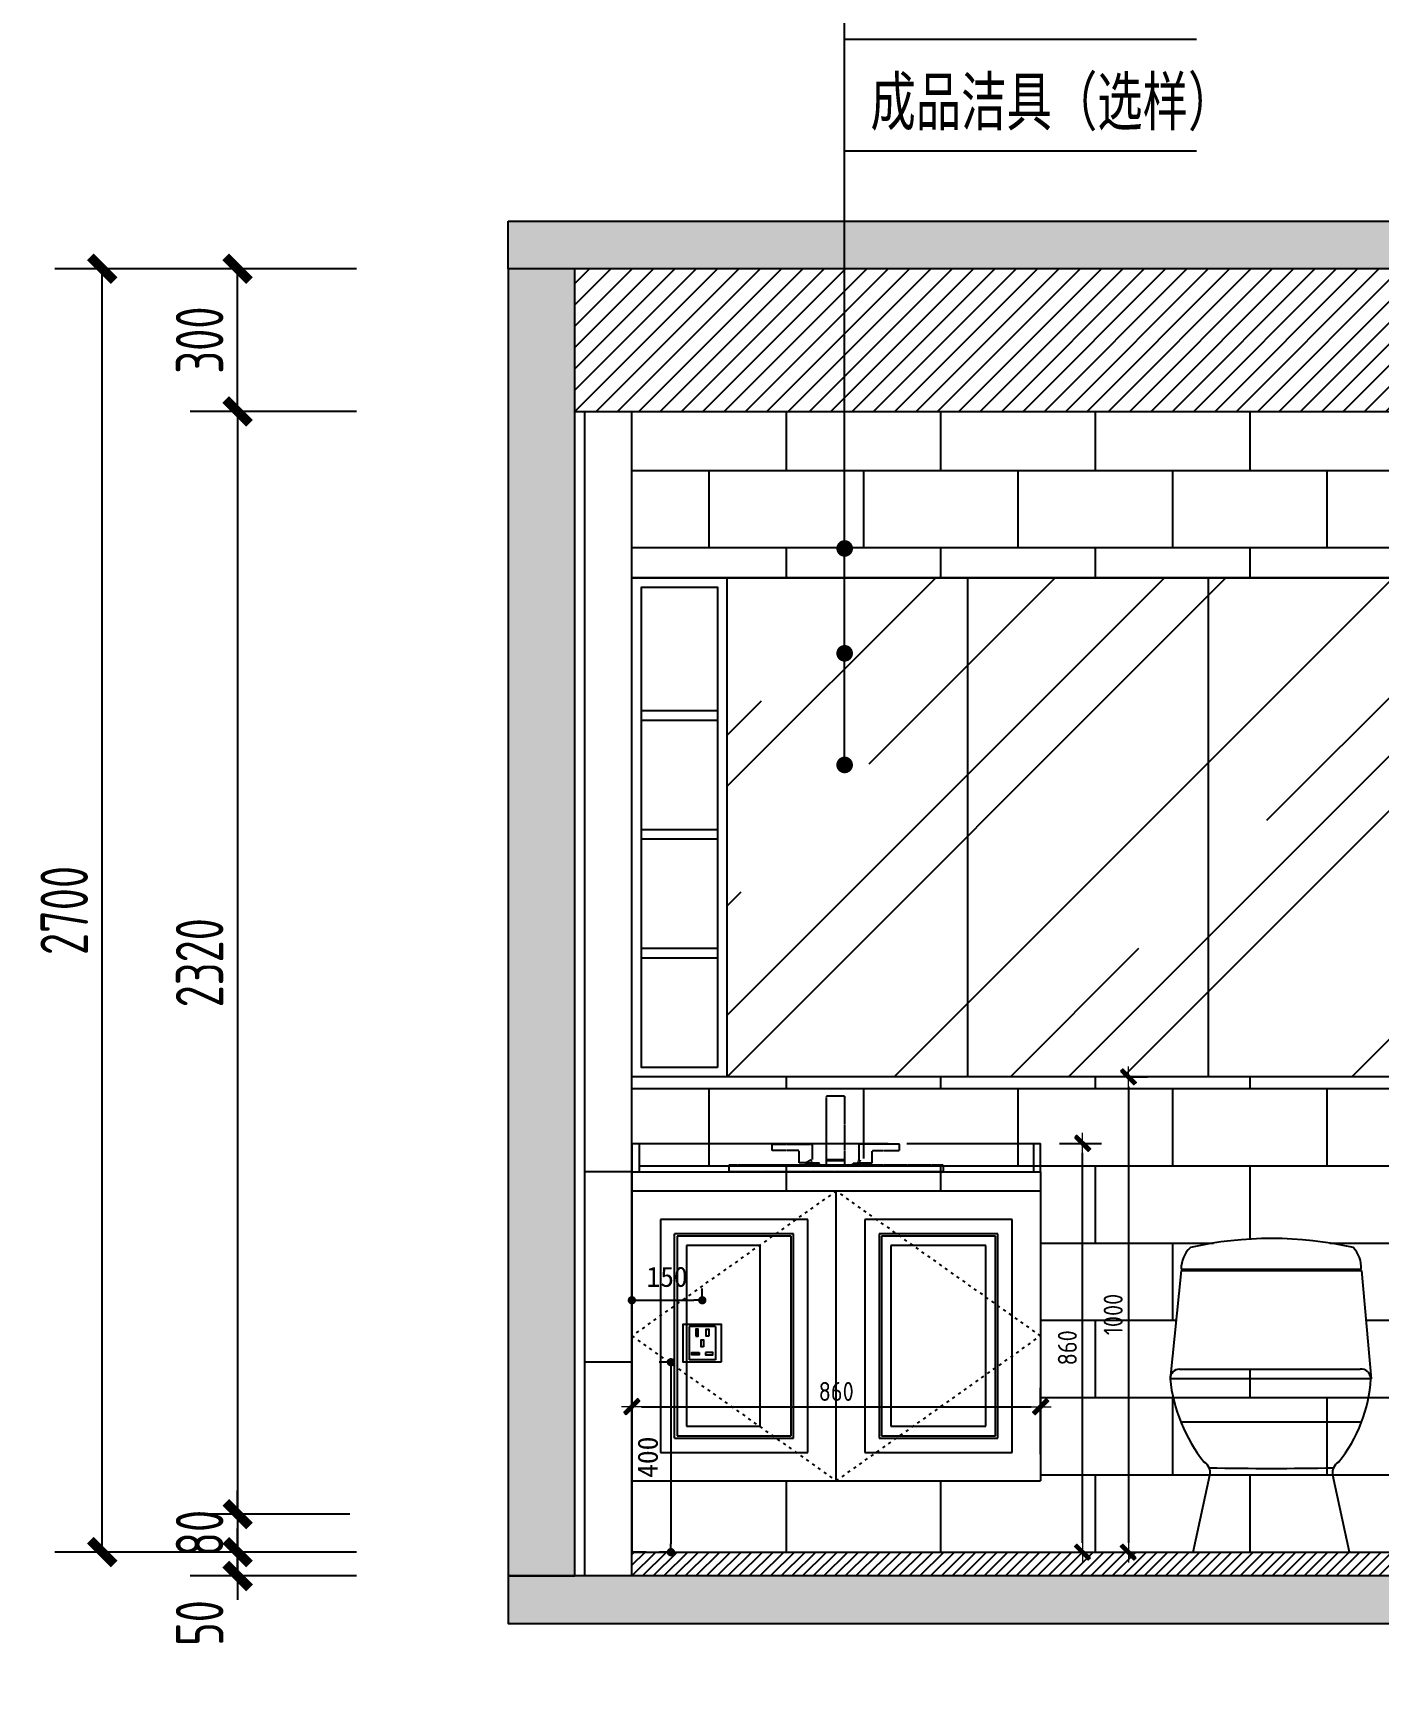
# Model space of a CAD drawing. Header units: millimetres. Extents: x 104198 to 1296755, y -81101 to 81453.
# Drawn here: x 690227 to 693059, y -26754 to -23279 of the extents above; entities that cross this region are included whole.
import ezdxf

# ---------------------------------------------------------------- set-up
doc = ezdxf.new("R2010")
doc.units = ezdxf.units.MM
doc.header["$PDMODE"] = 3
doc.linetypes.add('ACAD_ISO03W100', pattern=[30, 12, -18])
doc.linetypes.add('Ax-B-comp-L2qt-$0$Ax-B-comp-L6-$0$Ax-B-comp-B1-$0$TRAZOS', pattern=[0.75, 0.5, -0.25])
doc.layers.get('Defpoints').update_dxf_attribs({"color": 250})
doc.layers.add('01-PL-墙体柱子', color=7, linetype='Continuous', lineweight=35)
for name, color, linetype in [('0家具', 51, 'Continuous'), ('1-墙线', 7, 'Continuous'), ('13-立面图', 1, 'Continuous'), ('7-顶面布置图', 1, 'Continuous'), ('D■02 地材填充', 250, 'Continuous'), ('UTIL', 2, 'Continuous')]:
    doc.layers.add(name, color=color, linetype=linetype)
doc.styles.add('CCD_DIM', font='ARCHS.SHX')
doc.styles.add('ROMANS', font='MingLiU.ttf')
doc.styles.add('尺寸标注', font='ARCHS.SHX', dxfattribs={"width": 0.8})
doc.styles.add('黑体', font='simhei.ttf', dxfattribs={"width": 0.7})
doc.dimstyles.new('DIM-25', dxfattribs={"dimscale": 25, "dimtxt": 1.7, "dimasz": 0.7, "dimexe": 1, "dimexo": 2, "dimgap": 1, "dimtad": 1, "dimdec": 0, "dimrnd": 5, "dimzin": 1, "dimdsep": 46, "dimtxsty": 'ROMANS', "dimblk1": 'DOT', "dimblk2": 'DOT', "dimsah": 1, "dimcen": 0, "dimdle": 2, "dimclrd": 8, "dimclre": 8, "dimclrt": 2, "dimadec": 0, "dimazin": 0, "dimtfac": 1, "dimtdec": 0, "dimtix": 1, "dimtmove": 2, "dimatfit": 3, "dimldrblk": 'DOT', "dimfxl": 1, "dimtvp": 0.145833, "dimtolj": 1, "dimtzin": 12, "dimlwd": -1, "dimlwe": -1, "dimarcsym": 0})
doc.dimstyles.get("Standard").update_dxf_attribs({"dimtxt": 0.18, "dimasz": 0.18, "dimexe": 0.18, "dimexo": 0.0625, "dimgap": 0.09, "dimtad": 0, "dimtih": 1, "dimtoh": 1, "dimdec": 4, "dimzin": 0, "dimdsep": 46, "dimtxsty": 'Standard', "dimcen": 0.09, "dimadec": 0, "dimazin": 0, "dimtfac": 1, "dimtdec": 4, "dimtofl": 0, "dimtmove": 0, "dimatfit": 3, "dimfxl": 1, "dimtolj": 1, "dimtzin": 0, "dimarcsym": 0})
doc.dimstyles.new('海龍1：50', dxfattribs={"dimscale": 50, "dimtxt": 2, "dimasz": 1, "dimexe": 2, "dimexo": 2, "dimgap": 0.6, "dimtad": 1, "dimdec": 0, "dimrnd": 5, "dimdsep": 46, "dimtxsty": 'CCD_DIM', "dimblk": 'WS-cj', "dimcen": 1, "dimclrd": 44, "dimclre": 44, "dimclrt": 2, "dimadec": 0, "dimazin": 2, "dimtfac": 1, "dimtdec": 4, "dimtix": 1, "dimtmove": 2, "dimatfit": 3, "dimldrblk": 'CCD_Leader_Arrow', "dimfxl": 5, "dimfxlon": 1, "dimtolj": 1, "dimarcsym": 0})
doc.dimstyles.new('立面标注', dxfattribs={"dimtxt": 100, "dimasz": 35, "dimexe": 20, "dimexo": 100, "dimtad": 1, "dimdec": 0, "dimtxsty": '黑体', "dimblk": 'ARCHTICK', "dimcen": 80, "dimdle": 20, "dimclrd": 251, "dimclre": 251, "dimclrt": 256, "dimadec": 0, "dimazin": 0, "dimtfac": 1, "dimtdec": 0, "dimtix": 1, "dimtmove": 2, "dimatfit": 3, "dimldrblk": 'DOT', "dimfxl": 200, "dimfxlon": 1, "dimarcsym": 0})

# ---------------------------------------------------------------- blocks, each defined once
blk = doc.blocks.new('_ArchTick')
at = {"color": 2, "linetype": 'ByBlock', "const_width": 0.4}
blk.add_lwpolyline([(-0.5, -0.5), (0.5, 0.5)], dxfattribs=at)
blk = doc.blocks.new('*D648')
at = {"color": 44, "lineweight": -2, "transparency": 16777216}
for p, q in [((691367.1, -26915), (691367.1, -27265)), ((693207.1, -26915), (693207.1, -27265)), ((691367.1, -27165), (693207.1, -27165))]:
    blk.add_line(p, q, dxfattribs=at)
at = {"layer": 'Defpoints', "color": 0, "transparency": 16777216}
for p in [(691367.1, -26524.8), (693207.1, -26524.8), (693207.1, -27165)]:
    blk.add_point(p, dxfattribs=at)
at = {"color": 44, "lineweight": -2, "transparency": 16777216, "xscale": 50, "yscale": 50, "zscale": 50, "rotation": 180}
blk.add_blockref('_ArchTick', (691367.1, -27165), dxfattribs=at)
at = {"color": 44, "lineweight": -2, "transparency": 16777216, "xscale": 50, "yscale": 50, "zscale": 50}
blk.add_blockref('_ArchTick', (693207.1, -27165), dxfattribs=at)
at = {"color": 2, "transparency": 16777216, "insert": (692287.1, -27085), "char_height": 100, "attachment_point": 5, "style": '尺寸标注'}
blk.add_mtext('\\A1;1840', dxfattribs=at)
blk = doc.blocks.new('CCD_Leader_Arrow')
at = {"color": 50, "linetype": 'ByBlock'}
blk.add_line((0, 0), (-1, 0), dxfattribs=at)
for points in [[(-0.859, 0.668), (-0.597, 0.852), (-0.24, 0), (0, 0)], [(-0.859, -0.668), (-0.597, -0.852), (-0.24, 0), (0, 0)]]:
    blk.add_solid(points, dxfattribs=at)
blk = doc.blocks.new('WS-cj')
blk.add_hatch(color=2).paths.add_polyline_path([(0.588, 0.818), (-0.818, -0.588), (-0.588, -0.818), (0.818, 0.588)])
at = {"color": 2, "linetype": 'ByBlock', "lineweight": 0}
for p, q in [((-1.1, 0), (0, 0)), ((0, 0), (1.1, 0))]:
    blk.add_line(p, q, dxfattribs=at)
at = {"color": 2}
blk.add_lwpolyline([(0.588, 0.818), (-0.818, -0.588), (-0.588, -0.818), (0.818, 0.588)], close=True, dxfattribs=at)
blk = doc.blocks.new('*D650')
at = {"color": 44, "lineweight": -2, "transparency": 16777216}
for p, q in [((690657.6, -26394.8), (690657.6, -26344.8)), ((690868.2, -26394.8), (690557.6, -26394.8)), ((690657.6, -26394.8), (690657.6, -26474.8)), ((690846.3, -26474.8), (690557.6, -26474.8)), ((690657.6, -26474.8), (690657.6, -26524.8))]:
    blk.add_line(p, q, dxfattribs=at)
at = {"layer": 'Defpoints', "color": 0, "transparency": 16777216}
for p in [(690968.2, -26394.8), (690657.6, -26474.8), (690946.3, -26474.8)]:
    blk.add_point(p, dxfattribs=at)
at = {"color": 44, "lineweight": -2, "transparency": 16777216, "xscale": 50, "yscale": 50, "zscale": 50}
for p, rotation in [((690657.6, -26394.8), 270), ((690657.6, -26474.8), 90)]:
    blk.add_blockref('_ArchTick', p, dxfattribs=dict(at, rotation=rotation))
at = {"color": 2, "transparency": 16777216, "insert": (690577.6, -26434.8), "char_height": 100, "attachment_point": 5, "rotation": 90, "style": '尺寸标注'}
blk.add_mtext('\\A1;80', dxfattribs=at)
blk = doc.blocks.new('*D651')
at = {"color": 44, "lineweight": -2, "transparency": 16777216}
for p, q in [((690622.7, -23774.8), (690272.7, -23774.8)), ((690372.7, -26474.8), (690372.7, -23774.8)), ((690622.7, -26474.8), (690272.7, -26474.8))]:
    blk.add_line(p, q, dxfattribs=at)
at = {"layer": 'Defpoints', "color": 0, "transparency": 16777216}
for p in [(690372.7, -23774.8), (691367.1, -23774.8), (690857.6, -26474.8)]:
    blk.add_point(p, dxfattribs=at)
at = {"color": 44, "lineweight": -2, "transparency": 16777216, "xscale": 50, "yscale": 50, "zscale": 50}
for p, rotation in [((690372.7, -23774.8), 90), ((690372.7, -26474.8), 270)]:
    blk.add_blockref('_ArchTick', p, dxfattribs=dict(at, rotation=rotation))
at = {"color": 2, "transparency": 16777216, "insert": (690292.7, -25124.8), "char_height": 100, "attachment_point": 5, "rotation": 90, "style": '尺寸标注'}
blk.add_mtext('\\A1;2700', dxfattribs=at)
blk = doc.blocks.new('*D652')
at = {"color": 44, "lineweight": -2, "transparency": 16777216}
for p, q in [((690907.6, -24074.8), (690557.6, -24074.8)), ((690657.6, -24074.8), (690657.6, -26394.8)), ((690893.9, -26394.8), (690557.6, -26394.8))]:
    blk.add_line(p, q, dxfattribs=at)
at = {"layer": 'Defpoints', "color": 0, "transparency": 16777216}
for p in [(691367.1, -24074.8), (690657.6, -26394.8), (690993.9, -26394.8)]:
    blk.add_point(p, dxfattribs=at)
at = {"color": 44, "lineweight": -2, "transparency": 16777216, "xscale": 50, "yscale": 50, "zscale": 50}
for p, rotation in [((690657.6, -24074.8), 90), ((690657.6, -26394.8), 270)]:
    blk.add_blockref('_ArchTick', p, dxfattribs=dict(at, rotation=rotation))
at = {"color": 2, "transparency": 16777216, "insert": (690577.6, -25234.8), "char_height": 100, "attachment_point": 5, "rotation": 90, "style": '尺寸标注'}
blk.add_mtext('\\A1;2320', dxfattribs=at)
blk = doc.blocks.new('*D653')
at = {"color": 44, "lineweight": -2, "transparency": 16777216}
for p, q in [((690907.6, -23774.8), (690557.6, -23774.8)), ((690657.6, -24074.8), (690657.6, -23774.8)), ((690907.6, -24074.8), (690557.6, -24074.8))]:
    blk.add_line(p, q, dxfattribs=at)
at = {"layer": 'Defpoints', "color": 0, "transparency": 16777216}
for p in [(690657.6, -23774.8), (691367.1, -23774.8), (691367.1, -24074.8)]:
    blk.add_point(p, dxfattribs=at)
at = {"color": 44, "lineweight": -2, "transparency": 16777216, "xscale": 50, "yscale": 50, "zscale": 50}
for p, rotation in [((690657.6, -23774.8), 90), ((690657.6, -24074.8), 270)]:
    blk.add_blockref('_ArchTick', p, dxfattribs=dict(at, rotation=rotation))
at = {"color": 2, "transparency": 16777216, "insert": (690577.6, -23924.8), "char_height": 100, "attachment_point": 5, "rotation": 90, "style": '尺寸标注'}
blk.add_mtext('\\A1;300', dxfattribs=at)
blk = doc.blocks.new('*D654')
at = {"color": 44, "lineweight": -2, "transparency": 16777216}
for p, q in [((690657.6, -26474.8), (690657.6, -26424.8)), ((690907.6, -26474.8), (690557.6, -26474.8)), ((690657.6, -26524.8), (690657.6, -26474.8)), ((690907.6, -26524.8), (690557.6, -26524.8)), ((690657.6, -26524.8), (690657.6, -26574.8))]:
    blk.add_line(p, q, dxfattribs=at)
at = {"layer": 'Defpoints', "color": 0, "transparency": 16777216}
for p in [(690657.6, -26474.8), (691367.1, -26474.8), (691367.1, -26524.8)]:
    blk.add_point(p, dxfattribs=at)
at = {"color": 44, "lineweight": -2, "transparency": 16777216, "xscale": 50, "yscale": 50, "zscale": 50}
for p, rotation in [((690657.6, -26474.8), 270), ((690657.6, -26524.8), 90)]:
    blk.add_blockref('_ArchTick', p, dxfattribs=dict(at, rotation=rotation))
at = {"color": 2, "transparency": 16777216, "insert": (690577.6, -26623.8), "char_height": 100, "attachment_point": 5, "rotation": 90, "style": '尺寸标注'}
blk.add_mtext('\\A1;50', dxfattribs=at)
blk = doc.blocks.new('75568ythgf')
at = {"layer": 'UTIL', "color": 1}
for p, q in [((757288.8, -56193.6, 76.7), (757265.1, -56420.9, 76.7)), ((757288.8, -56190.8, 76.7), (757667.6, -56190.8, 76.7)), ((757288.8, -56193.6, 76.7), (757667.6, -56193.6, 76.7)), ((757667.6, -56193.6, 76.7), (757688.1, -56420.9, 76.7)), ((757285.1, -56400.9, 76.7), (757664.9, -56400.9, 76.7)), ((757687.5, -56420.9, 76.7), (757265.1, -56420.9, 76.7)), ((757667.9, -56512.2, 76.7), (757287.7, -56512.2, 76.7)), ((757313.7, -56785.9, 76.7), (757349.1, -56623.7, 76.7)), ((757642.7, -56785.9, 76.7), (757607.3, -56623.7, 76.7)), ((757313.7, -56785.9, 76.7), (757642.7, -56785.9, 76.7))]:
    blk.add_line(p, q, dxfattribs=at)
for centre, radius, start, end in [((757346.8, -56188, 76.7), 58.1, 132.1815, 182.7727), ((757479, -56906.9, 76.7), 781, 77.2968, 102.6646), ((757603.9, -56188.3, 76.7), 63.7, 357.811, 42.7801), ((757285.1, -56420.9, 76.7), 20, 90, 180), ((757667.5, -56420.8, 76.7), 20, 0, 97.6619), ((757601.3, -56386.1, 76.7), 338, 185.9143, 218.5029), ((757378.9, -56402.4, 76.7), 309.2, 321.124, 356.5704), ((757324.7, -56618.4, 76.7), 25, 347.6946, 60.9334), ((757478.2, -51236.9, 76.7), 5372.8, 268.6055, 271.3945), ((757631.7, -56618.4, 76.7), 25, 119.0666, 192.3054)]:
    blk.add_arc(centre, radius, start, end, dxfattribs=at)
blk = doc.blocks.new('FDGFDHFGH')
at = {"color": 2, "linetype": 'Ax-B-comp-L2qt-$0$Ax-B-comp-L6-$0$Ax-B-comp-B1-$0$TRAZOS', "ltscale": 0.09, "elevation": 0}
for points in [[(134529.8, -118305.2), (134529.8, -118176), (134529.8, -118161), (134490.6, -118161), (134490.6, -118176), (134490.6, -118305.2)], [(134529.8, -118295), (134490.6, -118295)], [(134529.8, -118296.6), (134490.6, -118296.6)]]:
    blk.add_lwpolyline(points, dxfattribs=at)
for points in [[(134376.8, -118262), (134461.2, -118262), (134461.2, -118293.6), (134447.5, -118301.2), (134433.7, -118301.2), (134433.7, -118275), (134376.8, -118275)], [(134644.3, -118262), (134559.2, -118262), (134559.2, -118293.6), (134556.3, -118301.2), (134587.3, -118301.2), (134587.3, -118275), (134644.3, -118275)]]:
    blk.add_lwpolyline(points, close=True, dxfattribs=at)
for points in [[(134460.8, -118301.5, 0.167142), (134458.2, -118295.2)], [(134562.2, -118295.2, 0.167142), (134559.6, -118301.5)]]:
    blk.add_lwpolyline(points, format="xyb", dxfattribs=at)
at = {"color": 2, "linetype": 'Ax-B-comp-L2qt-$0$Ax-B-comp-L6-$0$Ax-B-comp-B1-$0$TRAZOS', "ltscale": 0.09}
for points in [[(134736.7, -118320.3), (134286.5, -118320.3), (134286.5, -118305.3), (134736.7, -118305.3)], [(134446.6, -118301.6), (134446.6, -118305.3), (134476.6, -118305.3), (134476.6, -118301.6)], [(134576.5, -118301.6), (134576.5, -118305.3), (134546.6, -118305.3), (134546.6, -118301.6)]]:
    blk.add_lwpolyline(points, close=True, dxfattribs=at)
blk = doc.blocks.new('5C')
at = {"layer": '13-立面图', "color": 8}
for p, q in [((-70, 77.5), (-15, 77.5)), ((-70, 77.5), (-70, 7.5)), ((-15, 77.5), (-15, 7.5)), ((-70, 7.5), (-15, 7.5))]:
    blk.add_line(p, q, dxfattribs=at)
for points in [[(-82.5, 2.5), (-2.5, 2.5), (-2.5, 82.5), (-82.5, 82.5)], [(-82.5, 2.5), (-2.5, 2.5), (-2.5, 82.5), (-82.5, 82.5)], [(-55.9, 57), (-50.9, 57), (-50.9, 72), (-55.9, 72)], [(-29.1, 57), (-34.1, 57), (-34.1, 72), (-29.1, 72)], [(-45, 34.6), (-40, 34.6), (-40, 49.6), (-45, 49.6)], [(-49.3, 23), (-49.3, 18), (-64.3, 18), (-64.3, 23)], [(-35.7, 23), (-35.7, 18), (-20.7, 18), (-20.7, 23)]]:
    blk.add_lwpolyline(points, close=True, dxfattribs=at)
blk = doc.blocks.new('_Dot')
at = {"color": 2, "linetype": 'ByBlock', "lineweight": -2}
blk.add_line((-0.5, 0), (-1, 0), dxfattribs=at)
at = {"color": 2, "linetype": 'ByBlock', "const_width": 0.5}
blk.add_lwpolyline([(-0.25, 0, 1), (0.25, 0, 1)], format="xyb", close=True, dxfattribs=at)
blk = doc.blocks.new('*D693')
at = {"color": 8, "linetype": 'ByBlock', "transparency": 16777216}
for p, q in [((691571.6, -26075.2), (691544.3, -26075.2)), ((691569.3, -26092.7), (691569.3, -26457.3)), ((691571.6, -26474.8), (691544.3, -26474.8))]:
    blk.add_line(p, q, dxfattribs=at)
at = {"layer": 'Defpoints', "color": 0, "linetype": 'ByBlock', "transparency": 16777216}
for p in [(691621.6, -26075.2), (691569.3, -26474.8), (691621.6, -26474.8)]:
    blk.add_point(p, dxfattribs=at)
at = {"color": 8, "linetype": 'ByBlock', "transparency": 16777216, "xscale": 17.5, "yscale": 17.5, "zscale": 17.5}
for p, rotation in [((691569.3, -26075.2), 90), ((691569.3, -26474.8), 270)]:
    blk.add_blockref('_Dot', p, dxfattribs=dict(at, rotation=rotation))
at = {"color": 2, "linetype": 'ByBlock', "transparency": 16777216, "insert": (691520.7, -26275), "char_height": 42.5, "attachment_point": 5, "rotation": 90, "style": 'ROMANS'}
blk.add_mtext('\\A1;400', dxfattribs=at)
blk = doc.blocks.new('*D694')
at = {"color": 8, "linetype": 'ByBlock', "transparency": 16777216}
for p, q in [((691487.1, -25903.1), (691487.1, -25919.8)), ((691635.3, -25945.2), (691635.3, -25919.8)), ((691504.6, -25944.8), (691617.8, -25944.8))]:
    blk.add_line(p, q, dxfattribs=at)
at = {"layer": 'Defpoints', "color": 0, "linetype": 'ByBlock', "transparency": 16777216}
for p in [(691487.1, -25953.1), (691635.3, -25944.8), (691635.3, -25995.2)]:
    blk.add_point(p, dxfattribs=at)
at = {"color": 8, "linetype": 'ByBlock', "transparency": 16777216, "xscale": 17.5, "yscale": 17.5, "zscale": 17.5, "rotation": 180}
blk.add_blockref('_Dot', (691487.1, -25944.8), dxfattribs=at)
at = {"color": 8, "linetype": 'ByBlock', "transparency": 16777216, "xscale": 17.5, "yscale": 17.5, "zscale": 17.5}
blk.add_blockref('_Dot', (691635.3, -25944.8), dxfattribs=at)
at = {"color": 2, "linetype": 'ByBlock', "transparency": 16777216, "insert": (691561.2, -25895.7), "char_height": 42.5, "attachment_point": 5, "style": 'ROMANS'}
blk.add_mtext('\\A1;150', dxfattribs=at)
blk = doc.blocks.new('*D1033')
at = {"color": 44, "lineweight": -2, "transparency": 16777216}
for p, q in [((692387.1, -25614.8), (692475.4, -25614.8)), ((692435.4, -26454.8), (692435.4, -25634.8)), ((692357.1, -26474.8), (692475.4, -26474.8))]:
    blk.add_line(p, q, dxfattribs=at)
at = {"layer": 'Defpoints', "color": 0, "transparency": 16777216}
for p in [(692347.1, -25614.8), (692435.4, -25614.8), (692317.1, -26474.8)]:
    blk.add_point(p, dxfattribs=at)
at = {"color": 44, "lineweight": -2, "transparency": 16777216, "xscale": 20, "yscale": 20, "zscale": 20}
for p, rotation in [((692435.4, -25614.8), 90), ((692435.4, -26474.8), 270)]:
    blk.add_blockref('WS-cj', p, dxfattribs=dict(at, rotation=rotation))
at = {"color": 2, "transparency": 16777216, "insert": (692403.4, -26044.8), "char_height": 40, "attachment_point": 5, "rotation": 90, "style": 'CCD_DIM'}
blk.add_mtext('\\A1;860', dxfattribs=at)
blk = doc.blocks.new('*D1034')
at = {"color": 44, "lineweight": -2, "transparency": 16777216}
for p, q in [((692527.6, -25474.8), (692571.8, -25474.8)), ((692531.8, -25494.8), (692531.8, -26454.8)), ((692531.8, -26474.8), (692571.8, -26474.8))]:
    blk.add_line(p, q, dxfattribs=at)
at = {"layer": 'Defpoints', "color": 0, "transparency": 16777216}
for p in [(692487.6, -25474.8), (692526.2, -26474.8), (692531.8, -26474.8)]:
    blk.add_point(p, dxfattribs=at)
at = {"color": 44, "lineweight": -2, "transparency": 16777216, "xscale": 20, "yscale": 20, "zscale": 20}
for p, rotation in [((692531.8, -25474.8), 90), ((692531.8, -26474.8), 270)]:
    blk.add_blockref('WS-cj', p, dxfattribs=dict(at, rotation=rotation))
at = {"color": 2, "transparency": 16777216, "insert": (692499.8, -25974.8), "char_height": 40, "attachment_point": 5, "rotation": 90, "style": 'CCD_DIM'}
blk.add_mtext('\\A1;1000', dxfattribs=at)
blk = doc.blocks.new('*D1035')
at = {"color": 44, "lineweight": -2, "transparency": 16777216}
for p, q in [((691487.1, -26268.7), (691487.1, -26128.7)), ((692347.1, -26268.7), (692347.1, -26128.7)), ((691507.1, -26168.7), (692327.1, -26168.7))]:
    blk.add_line(p, q, dxfattribs=at)
at = {"layer": 'Defpoints', "color": 0, "transparency": 16777216}
for p in [(692347.1, -26168.7), (692347.1, -26324.8), (691487.1, -26392.8)]:
    blk.add_point(p, dxfattribs=at)
at = {"color": 44, "lineweight": -2, "transparency": 16777216, "xscale": 20, "yscale": 20, "zscale": 20, "rotation": 180}
blk.add_blockref('WS-cj', (691487.1, -26168.7), dxfattribs=at)
at = {"color": 44, "lineweight": -2, "transparency": 16777216, "xscale": 20, "yscale": 20, "zscale": 20}
blk.add_blockref('WS-cj', (692347.1, -26168.7), dxfattribs=at)
at = {"color": 2, "transparency": 16777216, "insert": (691917.1, -26136.7), "char_height": 40, "attachment_point": 5, "style": 'CCD_DIM'}
blk.add_mtext('\\A1;860', dxfattribs=at)

msp = doc.modelspace()

# ---------------------------------------------------------------- hatches: boundary and pattern name
h = msp.add_hatch(color=252)
h.dxf.hatch_style = 1
h.paths.add_polyline_path([(694267.1, -23774.8), (694127.1, -23774.8), (694127.1, -26524.8), (694267.1, -26524.8)])
h.paths.add_polyline_path([(694267.1, -23674.8), (691227.1, -23674.8), (691227.1, -23774.8), (691367.1, -23774.8), (694267.1, -23774.8)])
h.paths.add_polyline_path([(691367.1, -23774.8), (691227.1, -23774.8), (691227.1, -26524.8), (691367.1, -26524.8)])
h.paths.add_polyline_path([(694267.1, -26524.8), (694127.1, -26524.8), (691227.1, -26524.8), (691227.1, -26624.8), (694267.1, -26624.8)])
at = {"ltscale": 100}
h = msp.add_hatch(dxfattribs=at)
h.set_pattern_fill('AR-B816,_O', color=250, scale=0.8)
h.set_pattern_definition([(0, (691487.14, -26474.83), (0, 162.56), []), (90, (691487.14, -26474.83), (-162.56, 162.56), [162.56, -162.56])])
h.paths.add_polyline_path([(694107.1, -24074.8), (691487.1, -24074.8), (691487.1, -24424.8), (693207.1, -24424.8), (693207.1, -24394.8), (693267.1, -24394.8), (693267.1, -26439.8), (693267.1, -26474.8), (694107.1, -26474.8)])
h.paths.add_polyline_path([(693327.1, -24594.8), (693537.1, -24594.8), (693537.1, -25574.8), (693327.1, -25574.8)], flags=16)
h.paths.add_polyline_path([(693825.6, -25332.7, 0.117318), (693834.9, -25325.9), (693825.6, -25325.9)], flags=16)
h.paths.add_polyline_path([(693806.3, -25332.7), (693806.3, -25333.3), (693807.8, -25333.3, -0.016219)], flags=16)
h.paths.add_polyline_path([(693810.9, -25325.3), (693810.9, -25293.9, 0.731357)], flags=16)
h.paths.add_polyline_path([(693820.9, -25309.6, 1), (693810.9, -25309.6, -1)], flags=16)
h.paths.add_polyline_path([(693744.7, -25296.5, 0.119834), (693737.5, -25293.4), (693732.8, -25293.4), (693744.7, -25319.7)], flags=16)
h.paths.add_polyline_path([(693750.3, -25328.5), (693750.3, -25325.9), (693748.5, -25325.9, 0.009127), (693746.8, -25330.1)], flags=16)
h.paths.add_polyline_path([(693739.7, -25344.4), (693761, -25391.8), (693778.6, -25383.8), (693760.9, -25344.4)], flags=16)
h.paths.add_polyline_path([(693807.2, -25508.3), (693807.2, -25508.3, 0.000001), (693807.2, -25508.3), (693807.2, -25508.3), (693807.2, -25508.3), (693807.2, -25508.3)], flags=16)
h.paths.add_polyline_path([(693645.2, -24561.8), (693724.7, -24561.8), (693724.7, -24329.7, -1), (693744.7, -24329.7), (693744.7, -24561.8), (693824.1, -24561.8), (693824.1, -24595.4), (693829.2, -24595.4), (693834.2, -24620.3), (693744.7, -24620.3), (693744.7, -24753.3), (693747.3, -24753.3), (693747.3, -24759.8, -0.638633), (693747.3, -24814.2), (693747.3, -24820.6), (693724.7, -24820.6), (693724.7, -25274.8), (693734.7, -25274.8), (693750.3, -25274.8), (693750.3, -25277.8), (693724.7, -25277.8), (693724.7, -25299.6), (693730.1, -25311.7, -0.999992), (693739.2, -25307.6, 0.999992), (693730.1, -25311.7), (693744.8, -25344.4), (693719, -25344.4), (693719, -25341.4), (693724.7, -25341.4), (693724.7, -25277.8), (693722, -25277.8), (693722, -25274.8), (693724.7, -25274.8), (693724.7, -24820.6), (693722, -24820.6), (693722, -24814.2, -0.638633), (693722, -24759.8), (693722, -24753.3), (693724.7, -24753.3), (693724.7, -24620.3), (693635.1, -24620.3), (693640.1, -24595.4), (693645.2, -24595.4)], flags=16)
h.paths.add_polyline_path([(693722, -24765.4, -1), (693747.3, -24808.5, -1)], flags=0)
edge = h.paths.add_edge_path(flags=16)
edge.add_line((693966.9, -24820.1), (693966.9, -24821.3))
edge.add_ellipse((693966.9, -24799.9), major_axis=(-0.824, 0), ratio=0.241342, start_angle=178.9207, end_angle=181.1117, ccw=False)
edge.add_ellipse((693956.9, -24802.5), major_axis=(-20, 0), ratio=0.777817, start_angle=420, end_angle=480, ccw=False)
edge = h.paths.add_edge_path(flags=0)
edge.add_line((693936.9, -24800.4), (693936.9, -24800.7))
edge.add_ellipse((693951.9, -24797.4), major_axis=(0.824, 0), ratio=0.241342, start_angle=0, end_angle=178.8883)
edge.add_arc((693956.9, -24787.5), 23.8, 212.8965, 213.5775, ccw=False)
edge = h.paths.add_edge_path(flags=16)
edge.add_line((693979.9, -24795.5), (693979.9, -24795.4))
edge.add_ellipse((693971.9, -24797.5), major_axis=(-0.824, 0), ratio=0.241342, start_angle=180.0324, end_angle=360, ccw=False)
edge.add_ellipse((693956.9, -24795.5), major_axis=(-23, 0), ratio=0.768594, start_angle=180, end_angle=359.9998, ccw=False)
edge = h.paths.add_edge_path(flags=16)
edge.add_ellipse((693956.9, -24796.9), major_axis=(-23, 0), ratio=0.768594, start_angle=180, end_angle=359.9999, ccw=False)
edge.add_ellipse((693966.9, -24794.9), major_axis=(-0.824, 0), ratio=0.241342, start_angle=178.9207, end_angle=181.1117, ccw=False)
edge.add_ellipse((693956.9, -24796.9), major_axis=(-23, 0), ratio=0.768594, start_angle=180, end_angle=359.9999, ccw=False)
edge.add_ellipse((693971.9, -24802.4), major_axis=(-0.824, 0), ratio=0.241342, start_angle=181.1117, end_angle=360, ccw=False)
edge.add_ellipse((693966.9, -24810), major_axis=(-0.824, 0), ratio=0.241342, start_angle=360, end_angle=540, ccw=False)
edge.add_ellipse((693956.9, -24799), major_axis=(-23, 0), ratio=0.768594, start_angle=135.9577, end_angle=180, ccw=False)
edge.add_ellipse((693956.9, -24815), major_axis=(-0.824, 0), ratio=0.241342, start_angle=180, end_angle=180.0324, ccw=False)
edge.add_ellipse((693956.9, -24815), major_axis=(-0.824, 0), ratio=0.241342, start_angle=360, end_angle=540, ccw=False)
edge.add_ellipse((693956.9, -24799), major_axis=(-23, 0), ratio=0.768594, start_angle=360, end_angle=404.0423, ccw=False)
edge.add_ellipse((693946.9, -24809.9), major_axis=(0.824, 0), ratio=0.241342, start_angle=0, end_angle=178.8883)
edge.add_ellipse((693941.9, -24797.4), major_axis=(0.824, 0), ratio=0.241342, start_angle=178.8883, end_angle=181.0793)
edge.add_ellipse((693956.9, -24799), major_axis=(-20, 0), ratio=0.777817, start_angle=180, end_angle=360, ccw=False)
edge.add_ellipse((693941.9, -24807.5), major_axis=(-0.824, 0), ratio=0.241342, start_angle=359.9676, end_angle=360)
edge.add_ellipse((693956.9, -24799.9), major_axis=(-0.824, 0), ratio=0.241342, start_angle=181.1117, end_angle=360, ccw=False)
edge.add_ellipse((693946.9, -24794.9), major_axis=(0.824, 0), ratio=0.241342, start_angle=0, end_angle=178.8883)
edge.add_ellipse((693951.9, -24792.4), major_axis=(0.824, 0), ratio=0.241342, start_angle=178.8883, end_angle=181.0793)
edge.add_ellipse((693956.9, -24799), major_axis=(-20, 0), ratio=0.777817, start_angle=180, end_angle=360, ccw=False)
edge.add_ellipse((693951.9, -24812.5), major_axis=(-0.824, 0), ratio=0.241342, start_angle=359.9676, end_angle=360)
edge.add_ellipse((693956.9, -24789.9), major_axis=(-0.824, 0), ratio=0.241342, start_angle=181.1117, end_angle=360, ccw=False)
edge.add_ellipse((693956.9, -24799), major_axis=(-20, 0), ratio=0.777817, start_angle=180, end_angle=360, ccw=False)
edge.add_ellipse((693966.9, -24809.9), major_axis=(-0.824, 0), ratio=0.241342, start_angle=178.9207, end_angle=181.1117, ccw=False)
edge.add_ellipse((693971.9, -24797.4), major_axis=(-0.824, 0), ratio=0.241342, start_angle=181.1117, end_angle=360, ccw=False)
edge.add_ellipse((693956.9, -24799), major_axis=(-20, 0), ratio=0.777817, start_angle=180, end_angle=360, ccw=False)
edge.add_ellipse((693966.9, -24800), major_axis=(-0.824, 0), ratio=0.241342, start_angle=360, end_angle=540, ccw=False)
edge.add_ellipse((693971.9, -24807.4), major_axis=(-0.824, 0), ratio=0.241342, start_angle=178.9207, end_angle=181.1117, ccw=False)
edge.add_ellipse((693971.9, -24807.5), major_axis=(-0.824, 0), ratio=0.241342, start_angle=180.0001, end_angle=180.0323, ccw=False)
edge.add_ellipse((693956.9, -24799), major_axis=(-23, 0), ratio=0.768594, start_angle=135.9577, end_angle=180, ccw=False)
edge.add_line((693972.7, -24812.1), (693972.7, -24811.6))
edge.add_ellipse((693966.9, -24810), major_axis=(-0.824, 0), ratio=0.241342, start_angle=360, end_angle=540, ccw=False)
edge.add_ellipse((693956.9, -24815), major_axis=(-0.824, 0), ratio=0.241342, start_angle=360, end_angle=540, ccw=False)
edge.add_line((693933.9, -24820.8), (693933.9, -24784.3))
edge.add_ellipse((693956.9, -24790), major_axis=(-0.824, 0), ratio=0.241342, start_angle=180.0323, end_angle=360, ccw=False)
edge.add_ellipse((693956.9, -24789.9), major_axis=(-0.824, 0), ratio=0.241342, start_angle=181.1117, end_angle=360, ccw=False)
h.paths.add_polyline_path([(693938.9, -24868.4, 0.020895), (693938.2, -24868.5, -0.001531)], flags=0)
edge = h.paths.add_edge_path(flags=0)
edge.add_arc((693954.5, -24892.6), 12.1, 102.7744, 133.7778)
edge.add_spline(control_points=[(693942.9, -24889.1), (693943, -24888.8), (693943.2, -24888.5), (693943.7, -24887.5), (693944.3, -24887), (693945.5, -24886), (693946.2, -24885.7), (693946.9, -24885.3)], knot_values=[5.481645, 5.481645, 5.481645, 5.481645, 5.658226, 5.658226, 5.954732, 5.954732, 6.16112, 6.16112, 6.16112, 6.16112], degree=3, periodic=0)
edge.add_ellipse((693956.9, -24889.8), major_axis=(-15, 0), ratio=0.49724, start_angle=-48.1897, end_angle=0, ccw=False)
edge = h.paths.add_edge_path(flags=0)
edge.add_arc((694015, -24897), 38.1, 202.7757, 206.5083, ccw=False)
edge.add_ellipse((693956.9, -24916.2), major_axis=(-15, 0), ratio=0.49724, start_angle=137.258, end_angle=180)
edge.add_arc((693975.7, -24916.9), 5.97, 29.3957, 52.7165, ccw=False)
edge = h.paths.add_edge_path(flags=0)
edge.add_line((693967.9, -24920.3), (693967.8, -24922.1))
edge.add_spline(control_points=[(693970.7, -24917.3), (693970.6, -24917.6), (693970.5, -24917.8), (693970, -24918.6), (693969.6, -24919.1), (693968.7, -24919.8), (693968.3, -24920), (693967.9, -24920.3)], knot_values=[2.454198, 2.454198, 2.454198, 2.454198, 2.608344, 2.608344, 2.846459, 2.846459, 2.986268, 2.986268, 2.986268, 2.986268], degree=3, periodic=0)
edge.add_spline(control_points=[(693945.8, -24920.3), (693946.2, -24920.6), (693946.7, -24920.8), (693948.5, -24921.6), (693950, -24922.1), (693953.1, -24922.7), (693954.8, -24922.8), (693958.2, -24922.9), (693959.9, -24922.8), (693963.1, -24922.2), (693964.5, -24921.8), (693966.6, -24921), (693967.3, -24920.7), (693967.9, -24920.3)], knot_values=[0.687484, 0.687484, 0.687484, 0.687484, 0.843095, 0.843095, 1.193277, 1.193277, 1.54346, 1.54346, 1.893642, 1.893642, 2.243825, 2.243825, 2.454198, 2.454198, 2.454198, 2.454198], degree=3, periodic=0)
h.paths.add_polyline_path([(693971.3, -24915.5), (693968.1, -24925.1, 0.015621), (693971.3, -24924.5)], flags=0)
edge = h.paths.add_edge_path(flags=16)
edge.add_ellipse((693956.9, -24941.2), major_axis=(-9.83, 0), ratio=0.52571, start_angle=5.2854, end_angle=180, ccw=False)
edge.add_ellipse((693956.9, -24941.2), major_axis=(-9.83, 0), ratio=0.52571, start_angle=0, end_angle=5.2854, ccw=False)
edge.add_arc((692354.1, -25152.6), 1606.9, 7.1956, 7.4762, ccw=False)
edge = h.paths.add_edge_path(flags=0)
edge.add_ellipse((693956.9, -24908.5), major_axis=(0, 13.4), ratio=0.798468, start_angle=0, end_angle=360)
edge.add_ellipse((693956.9, -24889.8), major_axis=(-10, 0), ratio=0.455158, start_angle=0, end_angle=180, ccw=False)
edge = h.paths.add_edge_path(flags=0)
edge.add_line((693942.4, -24884.7), (693942.4, -24892.2))
edge.add_arc((693923.1, -24903.8), 22.6, 19.3215, 31.1927, ccw=False)
edge.add_ellipse((693956.9, -24886.2), major_axis=(-10, 0), ratio=0.455158, start_angle=0, end_angle=179.9997, ccw=False)
edge.add_ellipse((693956.9, -24886.7), major_axis=(-10, 0), ratio=0.455158, start_angle=0, end_angle=179.9997, ccw=False)
edge = h.paths.add_edge_path(flags=0)
edge.add_ellipse((693956.9, -24889.8), major_axis=(-15, 0), ratio=0.49724, start_angle=180, end_angle=228.1897, ccw=False)
edge.add_line((693981.8, -24894.4), (693981.8, -24883))
edge.add_arc((693990.6, -24903.8), 22.6, 112.8704, 146.1281)
edge.add_line((693971.9, -24891.3), (693971.9, -24916.4))
edge.add_arc((693990.6, -24903.8), 22.6, 148.8073, 213.8719, ccw=False)
edge.add_arc((693959.2, -24892.6), 12.1, 2.2992, 18.996)
edge.add_spline(control_points=[(693970.6, -24888.7), (693970.5, -24888.3), (693970.2, -24887.9), (693969.5, -24887), (693969, -24886.6), (693967.9, -24885.9), (693967.4, -24885.6), (693966.9, -24885.3)], knot_values=[9.621663, 9.621663, 9.621663, 9.621663, 9.829653, 9.829653, 10.067768, 10.067768, 10.226331, 10.226331, 10.226331, 10.226331], degree=3, periodic=0)
edge.add_arc((693959.2, -24892.6), 12.1, 34.278, 88.5366, ccw=False)
h.paths.add_polyline_path([(693941.9, -24913.8), (693941.9, -24912.4, 0.032461), (693941.2, -24911.9)], flags=0)
edge = h.paths.add_edge_path(flags=16)
edge.add_line((693946.1, -24925.2), (693946.2, -24927.7))
edge.add_ellipse((693956.9, -24916.2), major_axis=(-15, 0), ratio=0.49724, start_angle=360, end_angle=402.7431)
edge.add_arc((693954.3, -24874.5), 51.4, -99.164, 259.8618, ccw=False)
h.paths.add_polyline_path([(693931.9, -24878.2, -0.261113), (693932, -24915.5)], flags=0)
h.paths.add_polyline_path([(693974.8, -24868.4, -0.020895), (693975.5, -24868.5, 0.001531)], flags=0)
h.paths.add_polyline_path([(693645.3, -25333.3, 0.032464), (693648.4, -25334.1), (693648.4, -25333.3)], flags=16)
h.paths.add_polyline_path([(693658.4, -25285.1), (693658.4, -25293.9, -0.616367), (693663, -25323), (693663, -25395.3), (693643.7, -25395.3), (693643.7, -25332.7, -0.907109)], flags=16)
h.paths.add_polyline_path([(693325.6, -26086.3), (693325.6, -25963.4), (693385.6, -25963.4), (693385.6, -26086.3)], flags=24)
h.paths.add_polyline_path([(693325.6, -25486.3), (693325.6, -25363.4), (693385.6, -25363.4), (693385.6, -25486.3)], flags=24)
h.paths.add_polyline_path([(693325.6, -25297.2), (693325.6, -25212.5), (693385.6, -25212.5), (693385.6, -25297.2)], flags=24)
h.paths.add_polyline_path([(693325.6, -25146.3), (693325.6, -25023.4), (693385.6, -25023.4), (693385.6, -25146.3)], flags=24)
h.paths.add_polyline_path([(693325.6, -24957.2), (693325.6, -24872.5), (693385.6, -24872.5), (693385.6, -24957.2)], flags=24)
h.paths.add_polyline_path([(693325.6, -24806.3), (693325.6, -24683.4), (693385.6, -24683.4), (693385.6, -24806.3)], flags=24)
h.paths.add_polyline_path([(693374.5, -25757.1), (693489.8, -25757.1), (693489.8, -25817.1), (693374.5, -25817.1)], flags=24)
h = msp.add_hatch(dxfattribs=at)
h.set_pattern_fill('AR-RROOF', color=250, scale=20, angle=45)
h.set_pattern_definition([(45, (691687.14, -25474.83), (431.05, 1149.47), [7620, -1016, 2540, -508]), (45, (691985.3, -24817.5), (-836.96, 118.54), [1524, -167.64, 3048, -381]), (45, (691561.42, -24989.9), (1627.22, 2108.564), [4064, -711.2, 2032, -508])])
h.paths.add_polyline_path([(692193.8, -24424.8), (691687.1, -24424.8), (691687.1, -25474.8), (692193.8, -25474.8)])
h.paths.add_polyline_path([(692700.5, -24424.8), (692193.8, -24424.8), (692193.8, -25474.8), (692700.5, -25474.8)])
h.paths.add_polyline_path([(693207.1, -24424.8), (692700.5, -24424.8), (692700.5, -25474.8), (693207.1, -25474.8)])
h = msp.add_hatch(dxfattribs=at)
h.set_pattern_fill('AR-B816,_O', color=250, scale=0.8)
h.set_pattern_definition([(0, (691487.14, -26474.83), (0, 162.56), []), (90, (691487.14, -26474.83), (-162.56, 162.56), [162.56, -162.56])])
h.paths.add_polyline_path([(693207.1, -25474.8), (691487.1, -25474.8), (691487.1, -25614.8), (691896.2, -25614.8), (691896.2, -25515.6), (691935.4, -25515.6), (691935.4, -25530.6), (691935.4, -25656.2), (691965.2, -25656.2, -11.314969), (691965.6, -25659.8), (691935.4, -25659.8), (691935.4, -25651.2), (691896.2, -25651.2), (691896.2, -25659.8), (691839.3, -25659.8), (691839.3, -25629.5), (691782.3, -25629.5), (691782.3, -25614.8), (691502.1, -25614.8), (691502.1, -25674.8), (691487.1, -25674.8), (691487.1, -25714.8), (692347.1, -25714.8), (692347.1, -26324.8), (691487.1, -26324.8), (691487.1, -26474.8), (692668.1, -26474.8), (692703.5, -26312.6, 0.137892), (692702.7, -26299.1, -0.153347), (692620, -26114.2, -0.107073), (692619.9, -26105.7), (692643.2, -25881.4, -0.232425), (692662.1, -25833.8, -0.111142), (693005.1, -25833.9, -0.206136), (693021.9, -25881.5), (693040.6, -26089.8), (692639.5, -26089.8, 0.354732), (692619.9, -26105.7), (692619.5, -26109.8, 0.143161), (692691.2, -26285.4, -0.330906), (692703.5, -26312.6), (692668.1, -26474.8), (693207.1, -26474.8), (693207.1, -26439.8)])
h.paths.add_polyline_path([(691965.2, -25655.8, 1.101332), (691986.1, -25655.8)], flags=17)
h.paths.add_polyline_path([(692962.6, -26298.7, 0.001892), (692964.2, -26296.9, -0.00004), (692963.3, -26297, 0.018588)], flags=16)
at = {"layer": 'D■02 地材填充'}
h = msp.add_hatch(dxfattribs=at)
h.set_pattern_fill('ANSI31', color=256, scale=10, angle=180, style=0)
h.set_pattern_definition([(225, (691367.14, -24074.832), (22.45064, -22.45064), [])])
h.paths.add_polyline_path([(694127.1, -23774.8), (691367.1, -23774.8), (691367.1, -24074.8), (694127.1, -24074.8)])
h = msp.add_hatch(dxfattribs=at)
h.set_pattern_fill('ANSI31', color=256, scale=5, angle=180, style=0)
h.set_pattern_definition([(225, (691487.141, -26524.832), (11.22532, -11.22532), [])])
h.paths.add_polyline_path([(694107.1, -26474.8), (691487.1, -26474.8), (691487.1, -26524.8), (694107.1, -26524.8)])

# ---------------------------------------------------------------- linework, layer by layer
at = {"color": 2}
for p, q in [((691367.1, -24074.8), (694127.1, -24074.8)), ((691387.1, -24074.8), (691387.1, -26524.8)), ((691487.1, -26524.8), (691487.1, -24074.8)), ((693207.1, -24424.8), (691487.1, -24424.8)), ((691687.1, -24424.8), (691687.1, -25474.8)), ((691667.1, -24704.8), (691507.1, -24704.8)), ((691667.1, -24724.8), (691507.1, -24724.8)), ((691667.1, -24954.8), (691507.1, -24954.8)), ((691667.1, -24974.8), (691507.1, -24974.8)), ((691667.1, -25204.8), (691507.1, -25204.8)), ((691667.1, -25224.8), (691507.1, -25224.8)), ((693207.1, -25474.8), (691487.1, -25474.8)), ((691487.1, -26474.8), (694107.1, -26474.8))]:
    msp.add_line(p, q, dxfattribs=at)
at = {"color": 250, "ltscale": 100}
for p, q in [((692193.8, -25474.8), (692193.8, -24424.8)), ((692700.5, -25474.8), (692700.5, -24424.8))]:
    msp.add_line(p, q, dxfattribs=at)
at = {"color": 8}
for p, q in [((691487.1, -25614.8), (692026.2, -25614.8)), ((691502.1, -25614.8), (691502.1, -25674.8)), ((692065.4, -25614.8), (692347.1, -25614.8)), ((692332.1, -25614.8), (692332.1, -25674.8)), ((691827.1, -25804.8), (691577.1, -25804.8)), ((691577.1, -26234.8), (691577.1, -25804.8)), ((691827.1, -26234.8), (691827.1, -25804.8)), ((692257.1, -25804.8), (692007.1, -25804.8)), ((692007.1, -25804.8), (692007.1, -26234.8)), ((692257.1, -26234.8), (692257.1, -25804.8)), ((691757.1, -25829.8), (691602.1, -25829.8)), ((691602.1, -25829.8), (691602.1, -26209.8)), ((691757.1, -26209.8), (691757.1, -25829.8)), ((692232.1, -25829.8), (692032.1, -25829.8)), ((692032.1, -25829.8), (692032.1, -26209.8)), ((692232.1, -26209.8), (692232.1, -25829.8)), ((691577.1, -26234.8), (691827.1, -26234.8)), ((691602.1, -26209.8), (691757.1, -26209.8)), ((692007.1, -26234.8), (692257.1, -26234.8)), ((692032.1, -26209.8), (692232.1, -26209.8))]:
    msp.add_line(p, q, dxfattribs=at)
at = {"color": 250}
for p, q in [((691487.1, -25674.8), (691387.1, -25674.8)), ((691487.1, -26074.8), (691387.1, -26074.8))]:
    msp.add_line(p, q, dxfattribs=at)
at = {"color": 1}
for p, q in [((691487.1, -25674.8), (692347.1, -25674.8)), ((691487.1, -25714.8), (692347.1, -25714.8)), ((691487.1, -26324.8), (692347.1, -26324.8))]:
    msp.add_line(p, q, dxfattribs=at)
at = {"color": 252}
for points in [[(691227.1, -23674.8), (694267.1, -23674.8), (694267.1, -23774.8), (691227.1, -23774.8)], [(691227.1, -26524.8), (691367.1, -26524.8), (691367.1, -23774.8), (691227.1, -23774.8)], [(694267.1, -26524.8), (691227.1, -26524.8), (691227.1, -26624.8), (694267.1, -26624.8)]]:
    msp.add_lwpolyline(points, close=True, dxfattribs=at)
at = {"color": 2}
for points in [[(691487.1, -24424.8), (693207.1, -24424.8), (693207.1, -25474.8), (691487.1, -25474.8)], [(691687.1, -25474.8), (691487.1, -25474.8), (691487.1, -24424.8), (691687.1, -24424.8)], [(691667.1, -25454.8), (691507.1, -25454.8), (691507.1, -24444.8), (691667.1, -24444.8)]]:
    msp.add_lwpolyline(points, close=True, dxfattribs=at)
at = {"layer": '01-PL-墙体柱子', "color": 1, "lineweight": -3, "ltscale": 4}
for p, q in [((691487.1, -25614.8), (691487.1, -26474.8)), ((692347.1, -25674.8), (692347.1, -25614.8)), ((691487.1, -25674.8), (691487.1, -26474.8)), ((692347.1, -25674.8), (692347.1, -26324.8)), ((691917.1, -26324.8), (691917.1, -25714.8)), ((691857.1, -25774.8), (691547.1, -25774.8)), ((691547.1, -25774.8), (691547.1, -26264.8)), ((691857.1, -26264.8), (691857.1, -25774.8)), ((692287.1, -25774.8), (691977.1, -25774.8)), ((691977.1, -25774.8), (691977.1, -26264.8)), ((692287.1, -26264.8), (692287.1, -25774.8)), ((691822.1, -25809.8), (691582.1, -25809.8)), ((691582.1, -25809.8), (691582.1, -26229.8)), ((691822.1, -26229.8), (691822.1, -25809.8)), ((692252.1, -25809.8), (692012.1, -25809.8)), ((692012.1, -25809.8), (692012.1, -26229.8)), ((692252.1, -26229.8), (692252.1, -25809.8)), ((691582.1, -26229.8), (691822.1, -26229.8)), ((692012.1, -26229.8), (692252.1, -26229.8)), ((691547.1, -26264.8), (691857.1, -26264.8)), ((691977.1, -26264.8), (692287.1, -26264.8)), ((691517.1, -26474.8), (691487.1, -26474.8)), ((692317.1, -26474.8), (692347.1, -26474.8))]:
    msp.add_line(p, q, dxfattribs=at)
at = {"layer": '1-墙线', "color": 251, "linetype": 'ACAD_ISO03W100', "ltscale": 0.5}
for p, q in [((691917.1, -25714.8), (691487.1, -26019.8)), ((692347.1, -26019.8), (691917.1, -25714.8)), ((691487.1, -26019.8), (691917.1, -26324.8)), ((691917.1, -26324.8), (692347.1, -26019.8))]:
    msp.add_line(p, q, dxfattribs=at)

# ---------------------------------------------------------------- block references
at = {"color": 1}
msp.add_blockref('FDGFDHFGH', (557405.6, 92645.4), dxfattribs=at)
at = {"xscale": -1}
msp.add_blockref('5C', (691592.8, -26077.7), dxfattribs=at)
at = {"layer": '7-顶面布置图', "color": 2, "linetype": 'ByBlock', "lineweight": -2}
msp.add_blockref('75568ythgf', (-64645.6, 30311.1, -76.7), dxfattribs=at)

# ---------------------------------------------------------------- texts
at = {"layer": '0家具', "insert": (692752.8, -23485.8), "char_height": 100, "attachment_point": 9, "style": '黑体'}
msp.add_mtext('成品洁具（选样）', dxfattribs=at)

# ---------------------------------------------------------------- dimensions: what is measured, and where the dimension line sits
for base, p1, p2, dimstyle, override, picture, middle in [((690372.7, -23774.8), (690857.6, -26474.8), (691367.1, -23774.8), '海龍1：50', {"dimtxsty": '尺寸标注', "dimblk1": 'ArchTick', "dimblk2": 'ArchTick', "dimsah": 1}, '*D651', (690292.7, -25124.8)), ((690657.6, -23774.8), (691367.1, -24074.8), (691367.1, -23774.8), '海龍1：50', {"dimtxsty": '尺寸标注', "dimblk1": 'ArchTick', "dimblk2": 'ArchTick', "dimsah": 1}, '*D653', (690577.6, -23924.8)), ((690657.6, -26394.8), (691367.1, -24074.8), (690993.9, -26394.8), '海龍1：50', {"dimtxsty": '尺寸标注', "dimblk1": 'ArchTick', "dimblk2": 'ArchTick', "dimsah": 1}, '*D652', (690577.6, -25234.8)), ((692531.8, -26474.8), (692487.6, -25474.8), (692526.2, -26474.8), 'Standard', {"dimscale": 20, "dimtxt": 2, "dimasz": 1, "dimexe": 2, "dimexo": 2, "dimgap": 0.6, "dimtad": 1, "dimtih": 0, "dimtoh": 0, "dimdec": 0, "dimrnd": 5, "dimzin": 8, "dimtxsty": 'CCD_DIM', "dimblk": 'WS-cj', "dimcen": 1, "dimclrd": 44, "dimclre": 44, "dimclrt": 2, "dimazin": 2, "dimtix": 1, "dimtofl": 1, "dimtmove": 2, "dimldrblk": 'CCD_Leader_Arrow', "dimfxl": 5, "dimfxlon": 1, "dimtzin": 8}, '*D1034', (692499.8, -25974.8)), ((692435.4, -25614.8), (692317.1, -26474.8), (692347.1, -25614.8), 'Standard', {"dimscale": 20, "dimtxt": 2, "dimasz": 1, "dimexe": 2, "dimexo": 2, "dimgap": 0.6, "dimtad": 1, "dimtih": 0, "dimtoh": 0, "dimdec": 0, "dimrnd": 5, "dimzin": 8, "dimtxsty": 'CCD_DIM', "dimblk": 'WS-cj', "dimcen": 1, "dimclrd": 44, "dimclre": 44, "dimclrt": 2, "dimazin": 2, "dimtix": 1, "dimtofl": 1, "dimtmove": 2, "dimldrblk": 'CCD_Leader_Arrow', "dimfxl": 5, "dimfxlon": 1, "dimtzin": 8}, '*D1033', (692403.4, -26044.8)), ((690657.6, -26474.8), (690968.2, -26394.8), (690946.3, -26474.8), '海龍1：50', {"dimtxsty": '尺寸标注', "dimblk1": 'ArchTick', "dimblk2": 'ArchTick', "dimsah": 1}, '*D650', (690577.6, -26434.8))]:
    dim = msp.add_linear_dim(base=base, p1=p1, p2=p2, angle=90, dimstyle=dimstyle, override=override)
    dim.commit()
    dim.dimension.update_dxf_attribs({"geometry": picture, "text_midpoint": middle})
at = {"linetype": 'ByBlock'}
dim = msp.add_linear_dim(base=(691635.3, -25944.8), p1=(691487.1, -25953.1), p2=(691635.3, -25995.2), dimstyle='DIM-25', dxfattribs=at)
dim.commit()
dim.dimension.update_dxf_attribs({"geometry": '*D694', "text_midpoint": (691561.2, -25895.7)})
dim = msp.add_linear_dim(base=(691569.3, -26474.8), p1=(691621.6, -26075.2), p2=(691621.6, -26474.8), angle=90, dimstyle='DIM-25', dxfattribs=at)
dim.commit()
dim.dimension.update_dxf_attribs({"geometry": '*D693', "text_midpoint": (691520.7, -26275)})
for base, p1, p2, dimstyle, override, picture, middle in [((692347.1, -26168.7), (691487.1, -26392.8), (692347.1, -26324.8), 'Standard', {"dimscale": 20, "dimtxt": 2, "dimasz": 1, "dimexe": 2, "dimexo": 2, "dimgap": 0.6, "dimtad": 1, "dimtih": 0, "dimtoh": 0, "dimdec": 0, "dimrnd": 5, "dimzin": 8, "dimtxsty": 'CCD_DIM', "dimblk": 'WS-cj', "dimcen": 1, "dimclrd": 44, "dimclre": 44, "dimclrt": 2, "dimazin": 2, "dimtix": 1, "dimtofl": 1, "dimtmove": 2, "dimldrblk": 'CCD_Leader_Arrow', "dimfxl": 5, "dimfxlon": 1, "dimtzin": 8}, '*D1035', (691917.1, -26136.7)), ((693207.1, -27165), (691367.1, -26524.8), (693207.1, -26524.8), '海龍1：50', {"dimtxsty": '尺寸标注', "dimblk1": 'ArchTick', "dimblk2": 'ArchTick', "dimsah": 1}, '*D648', (692287.1, -27085))]:
    dim = msp.add_linear_dim(base=base, p1=p1, p2=p2, dimstyle=dimstyle, override=override)
    dim.commit()
    dim.dimension.update_dxf_attribs({"geometry": picture, "text_midpoint": middle})
dim = msp.add_linear_dim(base=(690657.6, -26474.8), p1=(691367.1, -26524.8), p2=(691367.1, -26474.8), angle=90, dimstyle='海龍1：50', override={"dimtxsty": '尺寸标注', "dimblk1": 'ArchTick', "dimblk2": 'ArchTick', "dimsah": 1})
dim.commit()
dim.dimension.update_dxf_attribs({"geometry": '*D654', "text_midpoint": (690577.6, -26623.8), "dimtype": 160})

# ---------------------------------------------------------------- leaders
at = {"layer": '0家具', "color": 51}
for points in [[(691934.8, -24363.2), (691934.8, -23071.3), (692776.1, -23071.3)], [(691934.8, -24583.8), (691934.8, -23291.9), (692675.1, -23291.9)], [(691934.8, -24818.6), (691934.8, -23526.7), (692675.1, -23526.7)]]:
    msp.add_leader(points, dimstyle='立面标注', dxfattribs=at)

doc.saveas('drawing.dxf')
